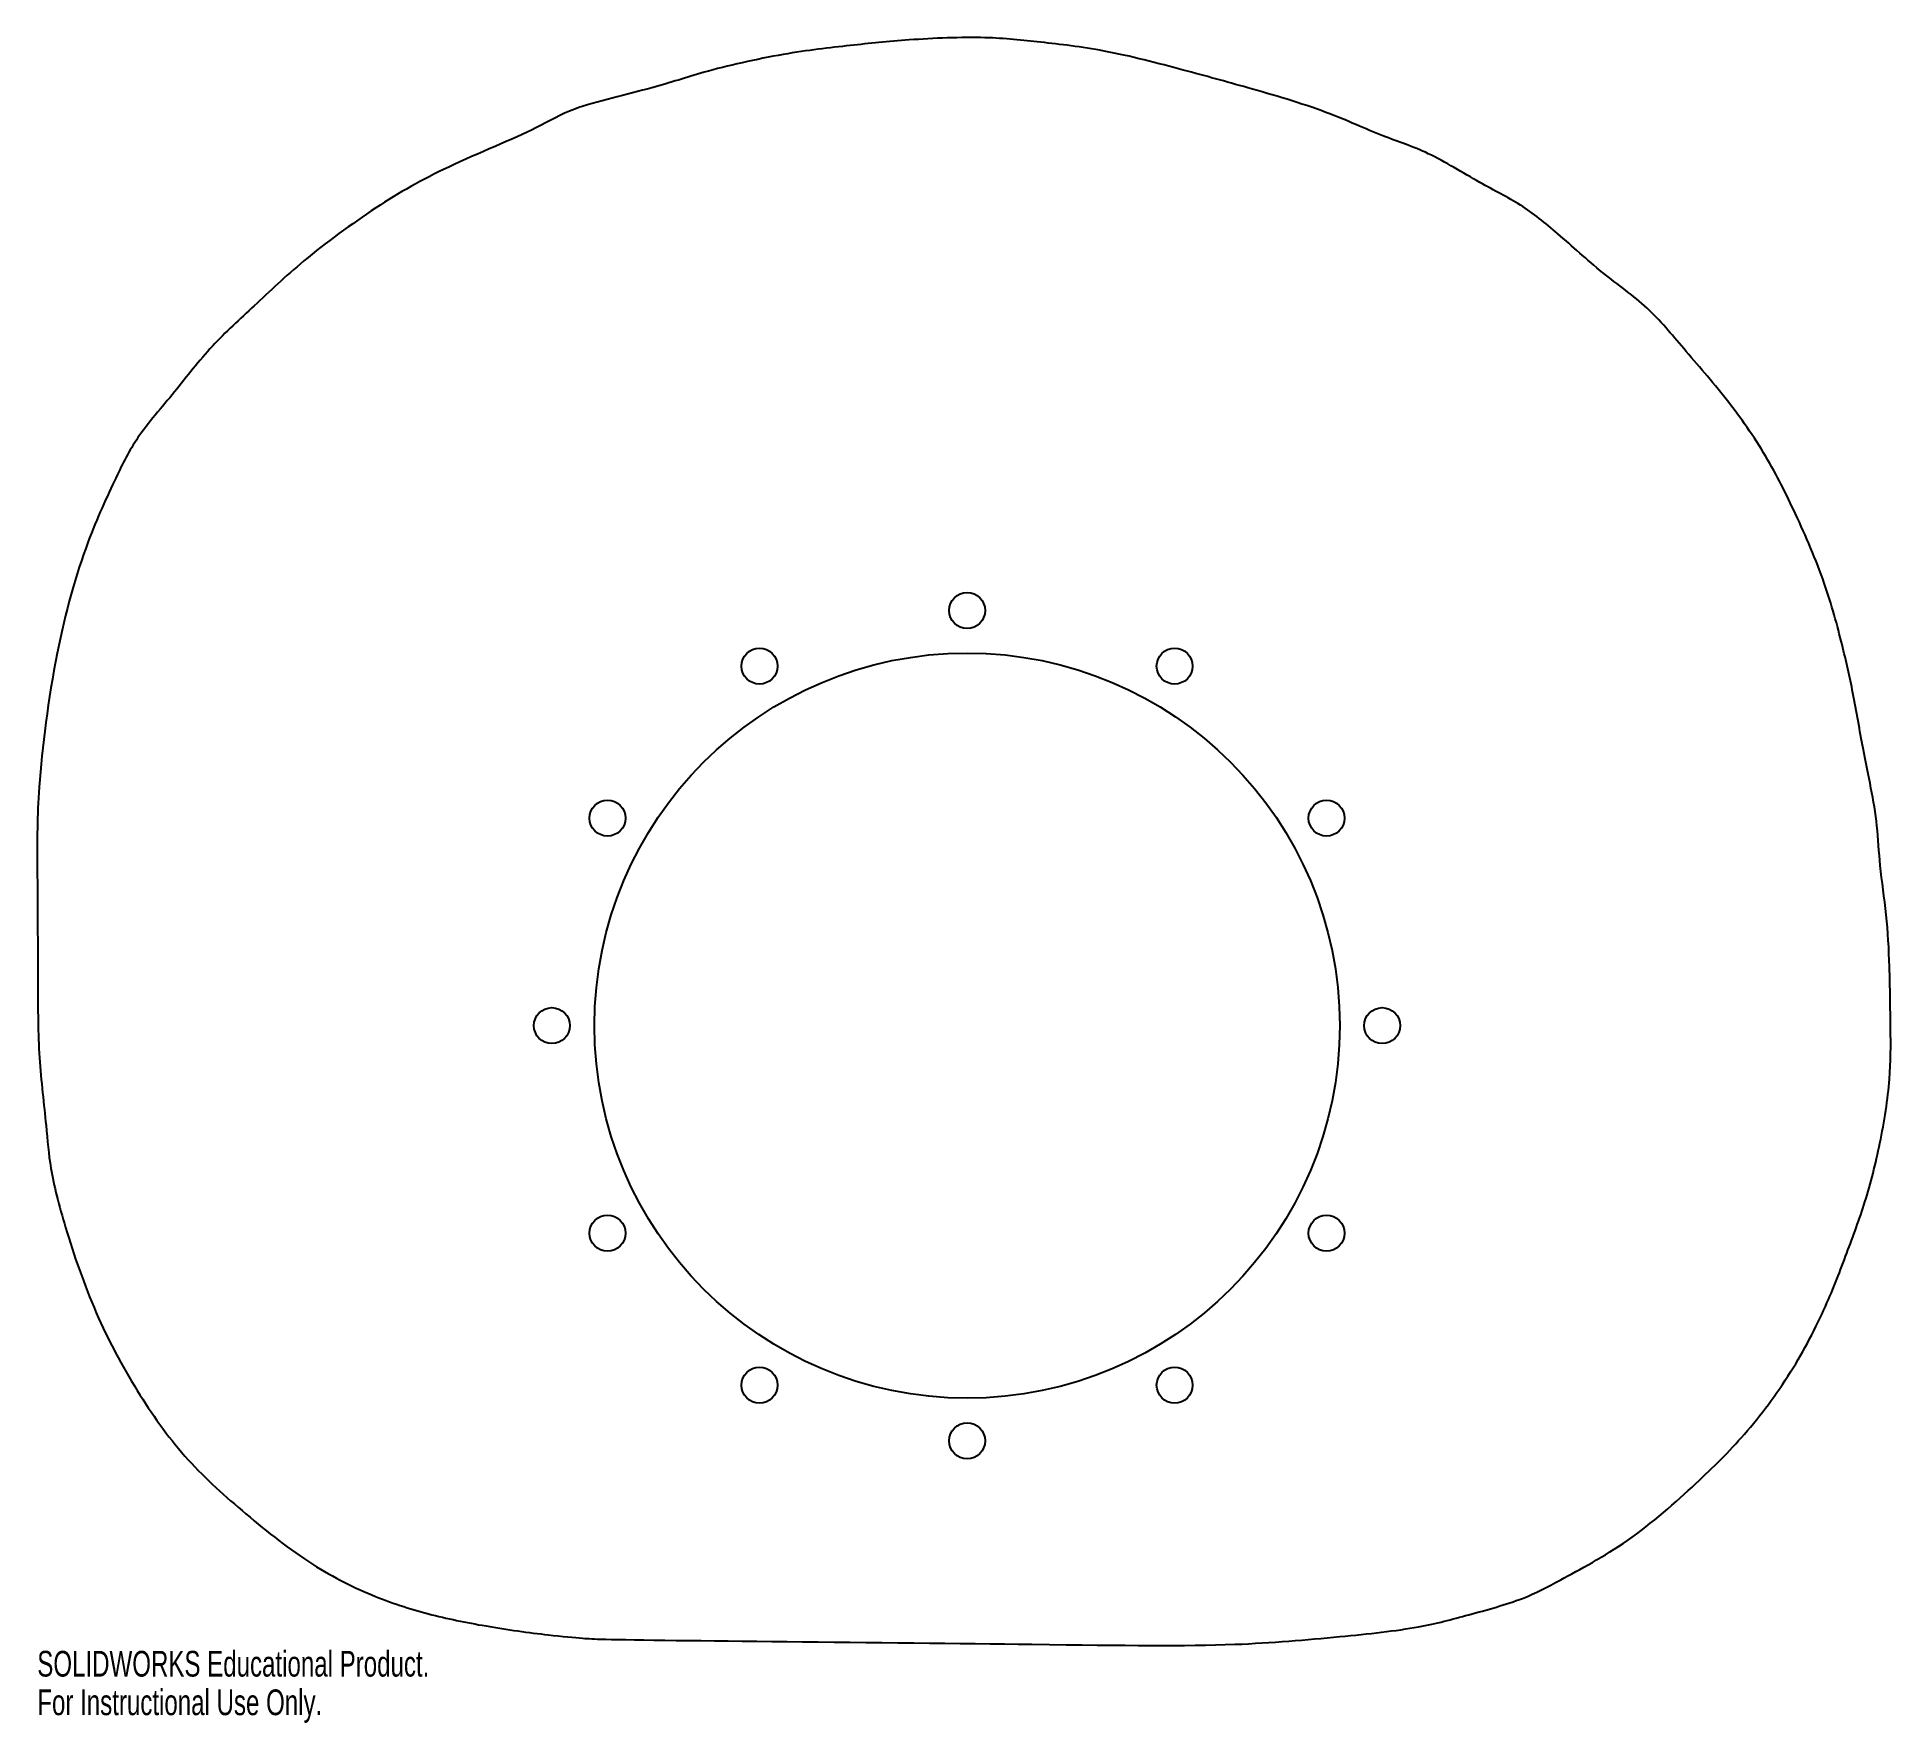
# Model space of a CAD drawing. Header units: millimetres. Extents: x -728 to -380, y -110 to 207.
import ezdxf

# ---------------------------------------------------------------- set-up
doc = ezdxf.new("R2010")
doc.units = ezdxf.units.MM
doc.styles.add('SLDTEXTSTYLE0', font='TXT', dxfattribs={"width": 0.7})

msp = doc.modelspace()

# ---------------------------------------------------------------- linework, layer by layer
at = {"color": 7, "linetype": 'Continuous', "lineweight": 25}
for centre, radius in [((-553.41, 99.46), 3.38), ((-553.41, 21.43), 70.03), ((-592.43, 89.01), 3.38), ((-514.4, 89.01), 3.38), ((-620.99, 60.44), 3.38), ((-485.84, 60.44), 3.38), ((-631.44, 21.43), 3.38), ((-475.39, 21.43), 3.38), ((-620.99, -17.58), 3.38), ((-485.84, -17.58), 3.38), ((-592.43, -46.14), 3.38), ((-514.4, -46.14), 3.38), ((-553.41, -56.6), 3.38)]:
    msp.add_circle(centre, radius, dxfattribs=at)
for points, knots in [([(-380.05, 11.38), (-379.78, 14.73), (-379.85, 20.9), (-379.98, 32.51), (-380.48, 42.13), (-381.94, 51.43), (-382.24, 58.92), (-383.5, 66.22), (-385.1, 73.57), (-386.85, 84.12), (-388.92, 93.12), (-392.04, 104.81), (-397.62, 117.7), (-403, 128.49), (-410.49, 139.33), (-418.75, 148.54), (-425.25, 156.66), (-434.14, 162.77), (-442.2, 170.3), (-449.29, 175.93), (-457.13, 179.76), (-466.62, 185.77), (-475.47, 188.51), (-485.93, 193.47), (-500.81, 197.78), (-512.59, 201.03), (-527.52, 204.92), (-539.57, 206.29), (-549.98, 207.43), (-564.4, 206.83), (-575.42, 205.66), (-587.88, 204.27), (-603.13, 200.78), (-612.11, 197.58), (-627.72, 194.17), (-634.1, 189.9), (-651.59, 182.91), (-664.38, 175.57), (-678.21, 165.48), (-687.22, 156.81), (-695.53, 149.35), (-702.17, 140.54), (-709.62, 132.16), (-712.08, 127.13), (-713.4, 124.36)], [0, 0, 0, 0, 0.0110575, 0.0231068, 0.0342866, 0.0451465, 0.0549063, 0.0644612, 0.0743002, 0.085873, 0.0967627, 0.1091097, 0.1224857, 0.1349032, 0.1478017, 0.1603525, 0.1717722, 0.1834375, 0.1952956, 0.2059199, 0.216456, 0.2283132, 0.2391195, 0.2512278, 0.2651937, 0.2778402, 0.2917709, 0.3041403, 0.3156874, 0.3291348, 0.3410306, 0.3537154, 0.3676245, 0.379042, 0.3928348, 0.4030049, 0.4181082, 0.43223, 0.4468228, 0.4594746, 0.4712511, 0.4831459, 0.4949579, 0.5054486, 0.5054486, 0.5054486, 0.5054486]), ([(-713.4, 124.36), (-715.03, 120.94), (-719.31, 111.76), (-725.02, 91.65), (-728.21, 66.17), (-728.18, 51.38), (-728.02, 29.62), (-728.06, 15.95), (-726.43, 2.75), (-725.87, -5.47), (-722.92, -16.94), (-717.45, -32.86), (-709.72, -47.18), (-700.82, -59.85), (-689.82, -69.79), (-677.54, -79.68), (-665.55, -85.82), (-654.7, -89.31), (-643.97, -91.51), (-632.62, -93.11), (-625.29, -93.74), (-620.86, -94.06), (-537.94, -94.81), (-505.29, -95.36), (-483.88, -93.53), (-468.64, -91.89), (-459.38, -89.38), (-448.74, -86.47), (-441.77, -82.66), (-428.7, -75.72), (-416.38, -64.72), (-407.13, -55.65), (-398.3, -43.92), (-391.93, -31.58), (-388.1, -21.39), (-384.45, -11.66), (-381.69, -0.76), (-380.35, 7.62), (-380.05, 11.38)], [0.5054486, 0.5054486, 0.5054486, 0.5054486, 0.5183906, 0.5349501, 0.5528892, 0.5668823, 0.5832528, 0.5967562, 0.6094728, 0.6196435, 0.6317286, 0.6464282, 0.6608907, 0.6748035, 0.6885284, 0.7026821, 0.7157358, 0.7276612, 0.7395189, 0.751752, 0.760829, 0.7682866, 0.8001645, 0.8221777, 0.838024, 0.8517823, 0.8628902, 0.8744524, 0.8845275, 0.8981209, 0.9126976, 0.9255452, 0.9391441, 0.9524487, 0.9641596, 0.9755474, 0.9875697, 1, 1, 1, 1])]:
    msp.add_open_spline(points, degree=3, knots=knots, dxfattribs=at)

# ---------------------------------------------------------------- texts
at = {"color": 7, "linetype": 'Continuous', "char_height": 4.8336, "attachment_point": 1, "style": 'SLDTEXTSTYLE0'}
for s, insert in [('SOLIDWORKS Educational Product.', (-728.16, -96.09)), ('For Instructional Use Only.', (-728.16, -103.34))]:
    msp.add_mtext(s, dxfattribs=dict(at, insert=insert))

doc.saveas('drawing.dxf')
